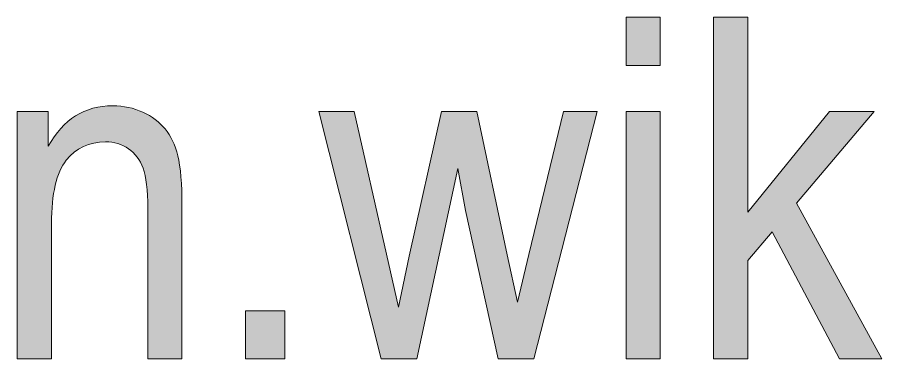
# Model space of a CAD drawing. Header units: inches. Extents: x 19 to 517, y 28 to 779.
# Drawn here: x 315.6 to 348.21, y 118.48 to 131.36 of the extents above; entities that cross this region are included whole.
import ezdxf

# ---------------------------------------------------------------- set-up
doc = ezdxf.new("R2010")
doc.units = ezdxf.units.IN
doc.header["$MEASUREMENT"] = 0
doc.layers.add('Layer 1', color=7, linetype='Continuous')

# ---------------------------------------------------------------- blocks, each defined once
blk = doc.blocks.new('block 336')
at = {"layer": 'Layer 1', "lineweight": 0}
blk.add_open_spline([(315.598, 118.476), (315.598, 118.476), (315.598, 127.81), (315.598, 127.81), (315.598, 127.81), (316.767, 127.81), (316.767, 127.81), (316.767, 127.81), (316.767, 126.491), (316.767, 126.491), (317.048, 127.004), (317.391, 127.387), (317.798, 127.641), (318.205, 127.894), (318.671, 128.021), (319.198, 128.021), (319.607, 128.021), (319.986, 127.939), (320.334, 127.778), (320.681, 127.617), (320.963, 127.406), (321.176, 127.146), (321.389, 126.885), (321.548, 126.547), (321.654, 126.131), (321.759, 125.715), (321.812, 125.076), (321.812, 124.215), (321.812, 124.215), (321.812, 118.476), (321.812, 118.476), (321.812, 118.476), (320.52, 118.476), (320.52, 118.476), (320.52, 118.476), (320.52, 124.159), (320.52, 124.159), (320.52, 124.846), (320.462, 125.348), (320.344, 125.664), (320.227, 125.98), (320.044, 126.226), (319.795, 126.398), (319.546, 126.571), (319.257, 126.658), (318.929, 126.658), (318.308, 126.658), (317.813, 126.427), (317.444, 125.963), (317.075, 125.5), (316.89, 124.705), (316.89, 123.579), (316.89, 123.579), (316.89, 118.476), (316.89, 118.476), (316.89, 118.476), (315.598, 118.476), (315.598, 118.476)], degree=3, knots=[0, 0, 0, 0, 1, 1, 1, 2, 2, 2, 3, 3, 3, 4, 4, 4, 5, 5, 5, 6, 6, 6, 7, 7, 7, 8, 8, 8, 9, 9, 9, 10, 10, 10, 11, 11, 11, 12, 12, 12, 13, 13, 13, 14, 14, 14, 15, 15, 15, 16, 16, 16, 17, 17, 17, 18, 18, 18, 19, 19, 19, 19], dxfattribs=at)
blk = doc.blocks.new('block 337')
at = {"layer": 'Layer 1', "true_color": 0x231f20}
h = blk.add_hatch(color=250, dxfattribs=at)
h.dxf.hatch_style = 2
edge = h.paths.add_edge_path()
edge.add_spline(control_points=[(315.598, 118.476), (315.598, 118.476), (315.598, 127.81), (315.598, 127.81), (315.598, 127.81), (316.767, 127.81), (316.767, 127.81), (316.767, 127.81), (316.767, 126.491), (316.767, 126.491), (317.048, 127.004), (317.391, 127.387), (317.798, 127.641), (318.205, 127.894), (318.671, 128.021), (319.198, 128.021), (319.607, 128.021), (319.986, 127.939), (320.334, 127.778), (320.681, 127.617), (320.963, 127.406), (321.176, 127.146), (321.389, 126.885), (321.548, 126.547), (321.654, 126.131), (321.759, 125.715), (321.812, 125.076), (321.812, 124.215), (321.812, 124.215), (321.812, 118.476), (321.812, 118.476), (321.812, 118.476), (320.52, 118.476), (320.52, 118.476), (320.52, 118.476), (320.52, 124.159), (320.52, 124.159), (320.52, 124.846), (320.462, 125.348), (320.344, 125.664), (320.227, 125.98), (320.044, 126.226), (319.795, 126.398), (319.546, 126.571), (319.257, 126.658), (318.929, 126.658), (318.308, 126.658), (317.813, 126.427), (317.444, 125.963), (317.075, 125.5), (316.89, 124.705), (316.89, 123.579), (316.89, 123.579), (316.89, 118.476), (316.89, 118.476), (316.89, 118.476), (315.598, 118.476), (315.598, 118.476)], knot_values=[0, 0, 0, 0, 1, 1, 1, 2, 2, 2, 3, 3, 3, 4, 4, 4, 5, 5, 5, 6, 6, 6, 7, 7, 7, 8, 8, 8, 9, 9, 9, 10, 10, 10, 11, 11, 11, 12, 12, 12, 13, 13, 13, 14, 14, 14, 15, 15, 15, 16, 16, 16, 17, 17, 17, 18, 18, 18, 19, 19, 19, 19], degree=3, periodic=1)
at = {"layer": 'Layer 1', "lineweight": 0}
blk.add_open_spline([(315.598, 118.476), (315.598, 118.476), (315.598, 127.81), (315.598, 127.81), (315.598, 127.81), (316.767, 127.81), (316.767, 127.81), (316.767, 127.81), (316.767, 126.491), (316.767, 126.491), (317.048, 127.004), (317.391, 127.387), (317.798, 127.641), (318.205, 127.894), (318.671, 128.021), (319.198, 128.021), (319.607, 128.021), (319.986, 127.939), (320.334, 127.778), (320.681, 127.617), (320.963, 127.406), (321.176, 127.146), (321.389, 126.885), (321.548, 126.547), (321.654, 126.131), (321.759, 125.715), (321.812, 125.076), (321.812, 124.215), (321.812, 124.215), (321.812, 118.476), (321.812, 118.476), (321.812, 118.476), (320.52, 118.476), (320.52, 118.476), (320.52, 118.476), (320.52, 124.159), (320.52, 124.159), (320.52, 124.846), (320.462, 125.348), (320.344, 125.664), (320.227, 125.98), (320.044, 126.226), (319.795, 126.398), (319.546, 126.571), (319.257, 126.658), (318.929, 126.658), (318.308, 126.658), (317.813, 126.427), (317.444, 125.963), (317.075, 125.5), (316.89, 124.705), (316.89, 123.579), (316.89, 123.579), (316.89, 118.476), (316.89, 118.476), (316.89, 118.476), (315.598, 118.476), (315.598, 118.476)], degree=3, knots=[0, 0, 0, 0, 1, 1, 1, 2, 2, 2, 3, 3, 3, 4, 4, 4, 5, 5, 5, 6, 6, 6, 7, 7, 7, 8, 8, 8, 9, 9, 9, 10, 10, 10, 11, 11, 11, 12, 12, 12, 13, 13, 13, 14, 14, 14, 15, 15, 15, 16, 16, 16, 17, 17, 17, 18, 18, 18, 19, 19, 19, 19], dxfattribs=at)
blk = doc.blocks.new('block 338')
at = {"layer": 'Layer 1', "lineweight": 0}
blk.add_lwpolyline([(324.212, 118.476), (324.212, 120.277), (325.688, 120.277), (325.688, 118.476), (324.212, 118.476)], dxfattribs=at)
blk = doc.blocks.new('block 339')
at = {"layer": 'Layer 1', "true_color": 0x231f20}
h = blk.add_hatch(color=250, dxfattribs=at)
h.dxf.hatch_style = 2
h.paths.add_polyline_path([(324.212, 118.476), (324.212, 120.277), (325.688, 120.277), (325.688, 118.476)])
at = {"layer": 'Layer 1', "lineweight": 0}
blk.add_lwpolyline([(324.212, 118.476), (324.212, 120.277), (325.688, 120.277), (325.688, 118.476), (324.212, 118.476), (324.212, 118.476)], dxfattribs=at)
blk = doc.blocks.new('block 340')
at = {"layer": 'Layer 1', "lineweight": 0}
blk.add_lwpolyline([(329.323, 118.476), (326.971, 127.81), (328.312, 127.81), (329.531, 122.422), (329.981, 120.418), (330.386, 122.343), (331.6, 127.81), (332.94, 127.81), (334.079, 122.396), (334.464, 120.611), (334.902, 122.413), (336.209, 127.81), (337.474, 127.81), (335.085, 118.476), (333.735, 118.476), (332.512, 124.065), (332.223, 125.656), (330.676, 118.476), (329.323, 118.476)], dxfattribs=at)
blk = doc.blocks.new('block 341')
at = {"layer": 'Layer 1', "true_color": 0x231f20}
h = blk.add_hatch(color=250, dxfattribs=at)
h.dxf.hatch_style = 2
h.paths.add_polyline_path([(329.323, 118.476), (326.971, 127.81), (328.312, 127.81), (329.531, 122.422), (329.981, 120.418), (330.386, 122.343), (331.6, 127.81), (332.94, 127.81), (334.079, 122.396), (334.464, 120.611), (334.902, 122.413), (336.209, 127.81), (337.474, 127.81), (335.085, 118.476), (333.735, 118.476), (332.512, 124.065), (332.223, 125.656), (330.676, 118.476)])
at = {"layer": 'Layer 1', "lineweight": 0}
blk.add_lwpolyline([(329.323, 118.476), (326.971, 127.81), (328.312, 127.81), (329.531, 122.422), (329.981, 120.418), (330.386, 122.343), (331.6, 127.81), (332.94, 127.81), (334.079, 122.396), (334.464, 120.611), (334.902, 122.413), (336.209, 127.81), (337.474, 127.81), (335.085, 118.476), (333.735, 118.476), (332.512, 124.065), (332.223, 125.656), (330.676, 118.476), (329.323, 118.476), (329.323, 118.476)], dxfattribs=at)
blk = doc.blocks.new('block 342')
at = {"layer": 'Layer 1', "lineweight": 0}
blk.add_lwpolyline([(338.564, 129.541), (338.564, 131.36), (339.856, 131.36), (339.856, 129.541), (338.564, 129.541)], dxfattribs=at)
blk = doc.blocks.new('block 343')
at = {"layer": 'Layer 1', "lineweight": 0}
blk.add_lwpolyline([(338.564, 118.476), (338.564, 127.81), (339.856, 127.81), (339.856, 118.476), (338.564, 118.476)], dxfattribs=at)
blk = doc.blocks.new('block 344')
at = {"layer": 'Layer 1', "true_color": 0x231f20}
h = blk.add_hatch(color=250, dxfattribs=at)
h.dxf.hatch_style = 2
h.paths.add_polyline_path([(338.564, 129.541), (338.564, 131.36), (339.856, 131.36), (339.856, 129.541)])
h.paths.add_polyline_path([(338.564, 118.476), (338.564, 127.81), (339.856, 127.81), (339.856, 118.476)])
at = {"layer": 'Layer 1', "lineweight": 0}
for points in [[(338.564, 129.541), (338.564, 131.36), (339.856, 131.36), (339.856, 129.541), (338.564, 129.541), (338.564, 129.541)], [(338.564, 118.476), (338.564, 127.81), (339.856, 127.81), (339.856, 118.476), (338.564, 118.476), (338.564, 118.476)]]:
    blk.add_lwpolyline(points, dxfattribs=at)
blk = doc.blocks.new('block 345')
at = {"layer": 'Layer 1', "lineweight": 0}
blk.add_lwpolyline([(341.869, 118.476), (341.869, 131.36), (343.161, 131.36), (343.161, 124.001), (346.241, 127.81), (347.92, 127.81), (344.992, 124.344), (348.211, 118.476), (346.619, 118.476), (344.076, 123.26), (343.161, 122.176), (343.161, 118.476), (341.869, 118.476)], dxfattribs=at)
blk = doc.blocks.new('block 346')
at = {"layer": 'Layer 1', "true_color": 0x231f20}
h = blk.add_hatch(color=250, dxfattribs=at)
h.dxf.hatch_style = 2
h.paths.add_polyline_path([(341.869, 118.476), (341.869, 131.36), (343.161, 131.36), (343.161, 124.001), (346.241, 127.81), (347.92, 127.81), (344.992, 124.344), (348.211, 118.476), (346.619, 118.476), (344.076, 123.26), (343.161, 122.176), (343.161, 118.476)])
at = {"layer": 'Layer 1', "lineweight": 0}
blk.add_lwpolyline([(341.869, 118.476), (341.869, 131.36), (343.161, 131.36), (343.161, 124.001), (346.241, 127.81), (347.92, 127.81), (344.992, 124.344), (348.211, 118.476), (346.619, 118.476), (344.076, 123.26), (343.161, 122.176), (343.161, 118.476), (341.869, 118.476), (341.869, 118.476)], dxfattribs=at)

msp = doc.modelspace()

# ---------------------------------------------------------------- block references
at = {"layer": 'Layer 1'}
for name in ['block 342', 'block 344', 'block 345', 'block 346', 'block 336', 'block 337', 'block 340', 'block 341', 'block 343', 'block 338', 'block 339']:
    msp.add_blockref(name, (0, 0), dxfattribs=at)

doc.saveas('drawing.dxf')
